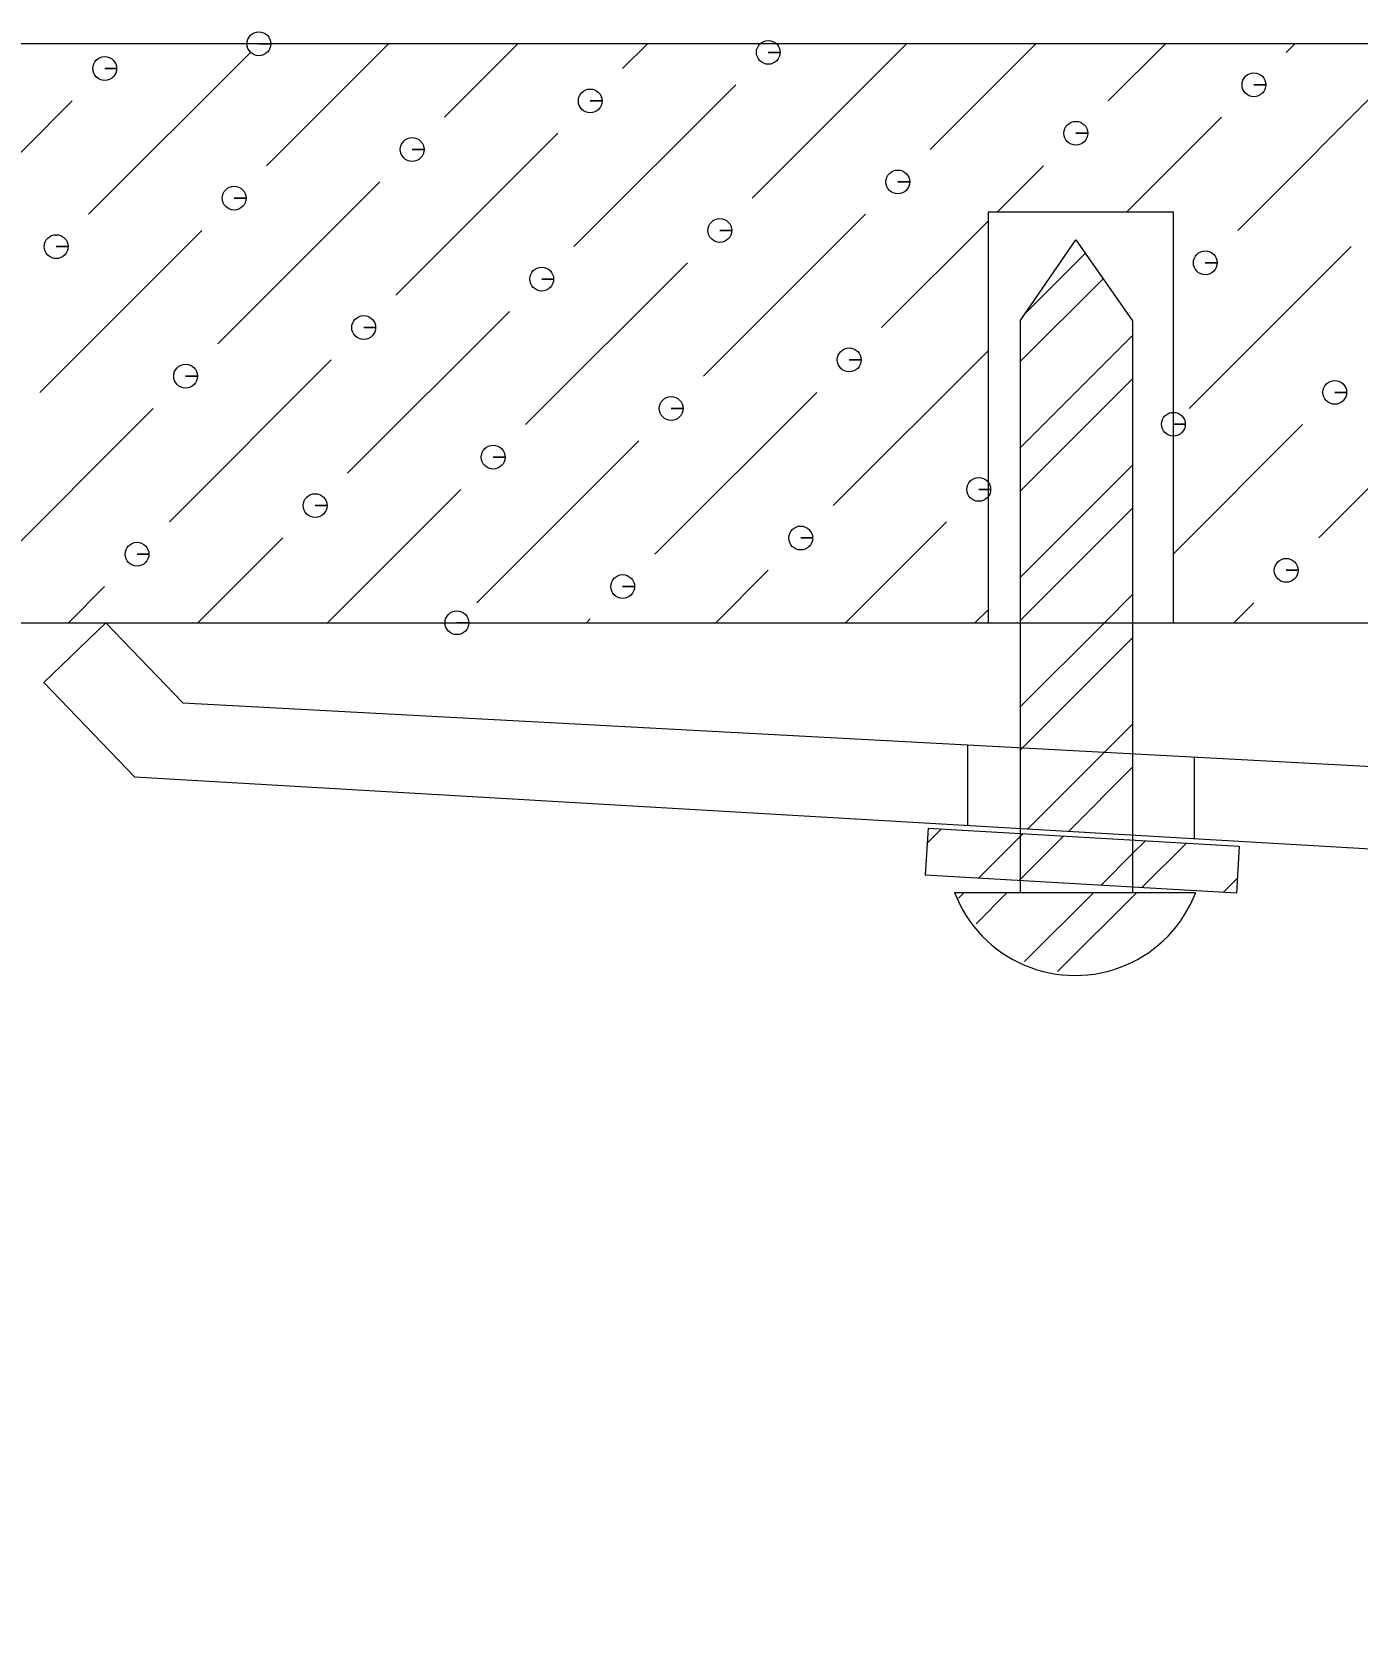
# Model space of a CAD drawing. Header units: millimetres. Extents: x 307 to 1784, y 295 to 1332.
# Drawn here: x 1266.12 to 1288.72, y 1139.13 to 1166.25 of the extents above; entities that cross this region are included whole.
import ezdxf

# ---------------------------------------------------------------- set-up
doc = ezdxf.new("R2010")
doc.units = ezdxf.units.MM
doc.layers.add('尺寸標注', color=1, linetype='Continuous', lineweight=30)
doc.layers.add('細實線', color=1, linetype='Continuous', lineweight=13)
doc.styles.add('DIM', font='txt.shx', dxfattribs={"width": 0.7, "bigfont": 'chineset.shx'})
doc.dimstyles.new('mm+in(开孔纸尺寸)', dxfattribs={"dimscale": 3, "dimtxt": 3.8, "dimasz": 2, "dimexe": 1.25, "dimexo": 0.625, "dimgap": 2, "dimtad": 1, "dimtxsty": 'DIM', "dimcen": 0, "dimclrd": 256, "dimclre": 256, "dimclrt": 3, "dimadec": 0, "dimazin": 0, "dimtfac": 1, "dimtmove": 0, "dimatfit": 1, "dimfxl": 1, "dimlwd": -1, "dimarcsym": 0})

# ---------------------------------------------------------------- blocks, each defined once
blk = doc.blocks.new('*D33')
at = {"layer": 'Defpoints', "color": 0}
for p in [(1081.682, 1162.618), (1006.489, 971.515), (1310.802, 971.515)]:
    blk.add_point(p, dxfattribs=at)
at = {"layer": '尺寸標注', "lineweight": -2}
for p, q in [((1079.807, 1162.618), (1002.739, 1162.618)), ((1308.927, 971.515), (1002.739, 971.515))]:
    blk.add_line(p, q, dxfattribs=at)
at = {"layer": '尺寸標注'}
blk.add_line((1006.489, 1156.618), (1006.489, 977.515), dxfattribs=at)
for points in [[(1007.489, 1156.618), (1005.489, 1156.618), (1006.489, 1162.618)], [(1005.489, 977.515), (1007.489, 977.515), (1006.489, 971.515)]]:
    blk.add_solid(points, dxfattribs=at)
at = {"layer": '尺寸標注', "color": 3, "insert": (993.839, 1067.067), "char_height": 11.4, "attachment_point": 5, "rotation": 90, "style": 'DIM'}
blk.add_mtext('191,1mm [7 1/2"]', dxfattribs=at)

msp = doc.modelspace()

# ---------------------------------------------------------------- linework, layer by layer
at = {"layer": '細實線', "lineweight": 9}
for points, knots in [([(1269.996, 1166.05), (1269.996, 1166.05), (1270.2, 1166.05), (1270.2, 1166.05), (1270.2, 1166.05), (1270.2, 1166.162), (1270.109, 1166.254), (1269.996, 1166.254), (1269.996, 1166.254), (1269.885, 1166.254), (1269.793, 1166.162), (1269.793, 1166.05), (1269.793, 1166.05), (1269.793, 1165.938), (1269.885, 1165.847), (1269.996, 1165.847), (1269.996, 1165.847), (1270.109, 1165.847), (1270.2, 1165.938), (1270.2, 1166.05), (1270.2, 1166.05), (1270.2, 1166.05), (1269.996, 1166.05), (1269.996, 1166.05)], [0, 0, 0, 0, 0.142857, 0.142857, 0.142857, 0.142857, 0.285714, 0.285714, 0.285714, 0.285714, 0.428571, 0.428571, 0.428571, 0.428571, 0.571429, 0.571429, 0.571429, 0.571429, 0.714286, 0.714286, 0.714286, 0.714286, 1, 1, 1, 1]), ([(1278.681, 1165.904), (1278.681, 1165.904), (1278.884, 1165.904), (1278.884, 1165.904), (1278.884, 1165.904), (1278.884, 1166.016), (1278.793, 1166.107), (1278.681, 1166.107), (1278.681, 1166.107), (1278.569, 1166.107), (1278.478, 1166.016), (1278.478, 1165.904), (1278.478, 1165.904), (1278.478, 1165.792), (1278.569, 1165.701), (1278.681, 1165.701), (1278.681, 1165.701), (1278.793, 1165.701), (1278.884, 1165.792), (1278.884, 1165.904), (1278.884, 1165.904), (1278.884, 1165.904), (1278.681, 1165.904), (1278.681, 1165.904)], [0, 0, 0, 0, 0.142857, 0.142857, 0.142857, 0.142857, 0.285714, 0.285714, 0.285714, 0.285714, 0.428571, 0.428571, 0.428571, 0.428571, 0.571429, 0.571429, 0.571429, 0.571429, 0.714286, 0.714286, 0.714286, 0.714286, 1, 1, 1, 1]), ([(1267.367, 1165.628), (1267.367, 1165.628), (1267.57, 1165.628), (1267.57, 1165.628), (1267.57, 1165.628), (1267.57, 1165.74), (1267.479, 1165.831), (1267.367, 1165.831), (1267.367, 1165.831), (1267.255, 1165.831), (1267.164, 1165.74), (1267.164, 1165.628), (1267.164, 1165.628), (1267.164, 1165.516), (1267.255, 1165.425), (1267.367, 1165.425), (1267.367, 1165.425), (1267.479, 1165.425), (1267.57, 1165.516), (1267.57, 1165.628), (1267.57, 1165.628), (1267.57, 1165.628), (1267.367, 1165.628), (1267.367, 1165.628)], [0, 0, 0, 0, 0.142857, 0.142857, 0.142857, 0.142857, 0.285714, 0.285714, 0.285714, 0.285714, 0.428571, 0.428571, 0.428571, 0.428571, 0.571429, 0.571429, 0.571429, 0.571429, 0.714286, 0.714286, 0.714286, 0.714286, 1, 1, 1, 1]), ([(1286.96, 1165.352), (1286.96, 1165.352), (1287.164, 1165.352), (1287.164, 1165.352), (1287.164, 1165.352), (1287.164, 1165.463), (1287.072, 1165.555), (1286.96, 1165.555), (1286.96, 1165.555), (1286.848, 1165.555), (1286.757, 1165.463), (1286.757, 1165.352), (1286.757, 1165.352), (1286.757, 1165.239), (1286.848, 1165.148), (1286.96, 1165.148), (1286.96, 1165.148), (1287.072, 1165.148), (1287.164, 1165.239), (1287.164, 1165.352), (1287.164, 1165.352), (1287.164, 1165.352), (1286.96, 1165.352), (1286.96, 1165.352)], [0, 0, 0, 0, 0.142857, 0.142857, 0.142857, 0.142857, 0.285714, 0.285714, 0.285714, 0.285714, 0.428571, 0.428571, 0.428571, 0.428571, 0.571429, 0.571429, 0.571429, 0.571429, 0.714286, 0.714286, 0.714286, 0.714286, 1, 1, 1, 1]), ([(1275.645, 1165.075), (1275.645, 1165.075), (1275.848, 1165.075), (1275.848, 1165.075), (1275.848, 1165.075), (1275.848, 1165.187), (1275.757, 1165.278), (1275.645, 1165.278), (1275.645, 1165.278), (1275.533, 1165.278), (1275.442, 1165.187), (1275.442, 1165.075), (1275.442, 1165.075), (1275.442, 1164.963), (1275.533, 1164.872), (1275.645, 1164.872), (1275.645, 1164.872), (1275.757, 1164.872), (1275.848, 1164.963), (1275.848, 1165.075), (1275.848, 1165.075), (1275.848, 1165.075), (1275.645, 1165.075), (1275.645, 1165.075)], [0, 0, 0, 0, 0.142857, 0.142857, 0.142857, 0.142857, 0.285714, 0.285714, 0.285714, 0.285714, 0.428571, 0.428571, 0.428571, 0.428571, 0.571429, 0.571429, 0.571429, 0.571429, 0.714286, 0.714286, 0.714286, 0.714286, 1, 1, 1, 1]), ([(1283.924, 1164.524), (1283.924, 1164.524), (1284.127, 1164.524), (1284.127, 1164.524), (1284.127, 1164.524), (1284.127, 1164.636), (1284.036, 1164.727), (1283.924, 1164.727), (1283.924, 1164.727), (1283.812, 1164.727), (1283.721, 1164.636), (1283.721, 1164.524), (1283.721, 1164.524), (1283.721, 1164.412), (1283.812, 1164.321), (1283.924, 1164.321), (1283.924, 1164.321), (1284.036, 1164.321), (1284.127, 1164.412), (1284.127, 1164.524), (1284.127, 1164.524), (1284.127, 1164.524), (1283.924, 1164.524), (1283.924, 1164.524)], [0, 0, 0, 0, 0.142857, 0.142857, 0.142857, 0.142857, 0.285714, 0.285714, 0.285714, 0.285714, 0.428571, 0.428571, 0.428571, 0.428571, 0.571429, 0.571429, 0.571429, 0.571429, 0.714286, 0.714286, 0.714286, 0.714286, 1, 1, 1, 1]), ([(1272.61, 1164.249), (1272.61, 1164.249), (1272.813, 1164.249), (1272.813, 1164.249), (1272.813, 1164.249), (1272.813, 1164.36), (1272.722, 1164.451), (1272.61, 1164.451), (1272.61, 1164.451), (1272.498, 1164.451), (1272.407, 1164.36), (1272.407, 1164.249), (1272.407, 1164.249), (1272.407, 1164.136), (1272.498, 1164.045), (1272.61, 1164.045), (1272.61, 1164.045), (1272.722, 1164.045), (1272.813, 1164.136), (1272.813, 1164.249), (1272.813, 1164.249), (1272.813, 1164.249), (1272.61, 1164.249), (1272.61, 1164.249)], [0, 0, 0, 0, 0.142857, 0.142857, 0.142857, 0.142857, 0.285714, 0.285714, 0.285714, 0.285714, 0.428571, 0.428571, 0.428571, 0.428571, 0.571429, 0.571429, 0.571429, 0.571429, 0.714286, 0.714286, 0.714286, 0.714286, 1, 1, 1, 1]), ([(1280.888, 1163.695), (1280.888, 1163.695), (1281.091, 1163.695), (1281.091, 1163.695), (1281.091, 1163.695), (1281.091, 1163.807), (1281, 1163.898), (1280.888, 1163.898), (1280.888, 1163.898), (1280.776, 1163.898), (1280.685, 1163.807), (1280.685, 1163.695), (1280.685, 1163.695), (1280.685, 1163.583), (1280.776, 1163.492), (1280.888, 1163.492), (1280.888, 1163.492), (1281, 1163.492), (1281.091, 1163.583), (1281.091, 1163.695), (1281.091, 1163.695), (1281.091, 1163.695), (1280.888, 1163.695), (1280.888, 1163.695)], [0, 0, 0, 0, 0.142857, 0.142857, 0.142857, 0.142857, 0.285714, 0.285714, 0.285714, 0.285714, 0.428571, 0.428571, 0.428571, 0.428571, 0.571429, 0.571429, 0.571429, 0.571429, 0.714286, 0.714286, 0.714286, 0.714286, 1, 1, 1, 1]), ([(1269.574, 1163.419), (1269.574, 1163.419), (1269.777, 1163.419), (1269.777, 1163.419), (1269.777, 1163.419), (1269.777, 1163.531), (1269.686, 1163.622), (1269.574, 1163.622), (1269.574, 1163.622), (1269.462, 1163.622), (1269.371, 1163.531), (1269.371, 1163.419), (1269.371, 1163.419), (1269.371, 1163.307), (1269.462, 1163.216), (1269.574, 1163.216), (1269.574, 1163.216), (1269.686, 1163.216), (1269.777, 1163.307), (1269.777, 1163.419), (1269.777, 1163.419), (1269.777, 1163.419), (1269.574, 1163.419), (1269.574, 1163.419)], [0, 0, 0, 0, 0.142857, 0.142857, 0.142857, 0.142857, 0.285714, 0.285714, 0.285714, 0.285714, 0.428571, 0.428571, 0.428571, 0.428571, 0.571429, 0.571429, 0.571429, 0.571429, 0.714286, 0.714286, 0.714286, 0.714286, 1, 1, 1, 1]), ([(1277.853, 1162.868), (1277.853, 1162.868), (1278.057, 1162.868), (1278.057, 1162.868), (1278.057, 1162.868), (1278.057, 1162.98), (1277.965, 1163.071), (1277.853, 1163.071), (1277.853, 1163.071), (1277.741, 1163.071), (1277.65, 1162.98), (1277.65, 1162.868), (1277.65, 1162.868), (1277.65, 1162.756), (1277.741, 1162.665), (1277.853, 1162.665), (1277.853, 1162.665), (1277.965, 1162.665), (1278.057, 1162.756), (1278.057, 1162.868), (1278.057, 1162.868), (1278.057, 1162.868), (1277.853, 1162.868), (1277.853, 1162.868)], [0, 0, 0, 0, 0.142857, 0.142857, 0.142857, 0.142857, 0.285714, 0.285714, 0.285714, 0.285714, 0.428571, 0.428571, 0.428571, 0.428571, 0.571429, 0.571429, 0.571429, 0.571429, 0.714286, 0.714286, 0.714286, 0.714286, 1, 1, 1, 1]), ([(1266.54, 1162.592), (1266.54, 1162.592), (1266.743, 1162.592), (1266.743, 1162.592), (1266.743, 1162.592), (1266.743, 1162.704), (1266.652, 1162.795), (1266.54, 1162.795), (1266.54, 1162.795), (1266.428, 1162.795), (1266.336, 1162.704), (1266.336, 1162.592), (1266.336, 1162.592), (1266.336, 1162.48), (1266.428, 1162.388), (1266.54, 1162.388), (1266.54, 1162.388), (1266.652, 1162.388), (1266.743, 1162.48), (1266.743, 1162.592), (1266.743, 1162.592), (1266.743, 1162.592), (1266.54, 1162.592), (1266.54, 1162.592)], [0, 0, 0, 0, 0.142857, 0.142857, 0.142857, 0.142857, 0.285714, 0.285714, 0.285714, 0.285714, 0.428571, 0.428571, 0.428571, 0.428571, 0.571429, 0.571429, 0.571429, 0.571429, 0.714286, 0.714286, 0.714286, 0.714286, 1, 1, 1, 1]), ([(1286.131, 1162.315), (1286.131, 1162.315), (1286.334, 1162.315), (1286.334, 1162.315), (1286.334, 1162.315), (1286.334, 1162.427), (1286.243, 1162.518), (1286.131, 1162.518), (1286.131, 1162.518), (1286.019, 1162.518), (1285.928, 1162.427), (1285.928, 1162.315), (1285.928, 1162.315), (1285.928, 1162.203), (1286.019, 1162.112), (1286.131, 1162.112), (1286.131, 1162.112), (1286.243, 1162.112), (1286.334, 1162.203), (1286.334, 1162.315), (1286.334, 1162.315), (1286.334, 1162.315), (1286.131, 1162.315), (1286.131, 1162.315)], [0, 0, 0, 0, 0.142857, 0.142857, 0.142857, 0.142857, 0.285714, 0.285714, 0.285714, 0.285714, 0.428571, 0.428571, 0.428571, 0.428571, 0.571429, 0.571429, 0.571429, 0.571429, 0.714286, 0.714286, 0.714286, 0.714286, 1, 1, 1, 1]), ([(1274.817, 1162.039), (1274.817, 1162.039), (1275.02, 1162.039), (1275.02, 1162.039), (1275.02, 1162.039), (1275.02, 1162.151), (1274.929, 1162.242), (1274.817, 1162.242), (1274.817, 1162.242), (1274.705, 1162.242), (1274.614, 1162.151), (1274.614, 1162.039), (1274.614, 1162.039), (1274.614, 1161.927), (1274.705, 1161.835), (1274.817, 1161.835), (1274.817, 1161.835), (1274.929, 1161.835), (1275.02, 1161.927), (1275.02, 1162.039), (1275.02, 1162.039), (1275.02, 1162.039), (1274.817, 1162.039), (1274.817, 1162.039)], [0, 0, 0, 0, 0.142857, 0.142857, 0.142857, 0.142857, 0.285714, 0.285714, 0.285714, 0.285714, 0.428571, 0.428571, 0.428571, 0.428571, 0.571429, 0.571429, 0.571429, 0.571429, 0.714286, 0.714286, 0.714286, 0.714286, 1, 1, 1, 1]), ([(1271.783, 1161.212), (1271.783, 1161.212), (1271.986, 1161.212), (1271.986, 1161.212), (1271.986, 1161.212), (1271.986, 1161.324), (1271.895, 1161.415), (1271.783, 1161.415), (1271.783, 1161.415), (1271.671, 1161.415), (1271.579, 1161.324), (1271.579, 1161.212), (1271.579, 1161.212), (1271.579, 1161.1), (1271.671, 1161.009), (1271.783, 1161.009), (1271.783, 1161.009), (1271.895, 1161.009), (1271.986, 1161.1), (1271.986, 1161.212), (1271.986, 1161.212), (1271.986, 1161.212), (1271.783, 1161.212), (1271.783, 1161.212)], [0, 0, 0, 0, 0.142857, 0.142857, 0.142857, 0.142857, 0.285714, 0.285714, 0.285714, 0.285714, 0.428571, 0.428571, 0.428571, 0.428571, 0.571429, 0.571429, 0.571429, 0.571429, 0.714286, 0.714286, 0.714286, 0.714286, 1, 1, 1, 1]), ([(1280.061, 1160.661), (1280.061, 1160.661), (1280.264, 1160.661), (1280.264, 1160.661), (1280.264, 1160.661), (1280.264, 1160.773), (1280.173, 1160.864), (1280.061, 1160.864), (1280.061, 1160.864), (1279.949, 1160.864), (1279.857, 1160.773), (1279.857, 1160.661), (1279.857, 1160.661), (1279.857, 1160.549), (1279.949, 1160.457), (1280.061, 1160.457), (1280.061, 1160.457), (1280.173, 1160.457), (1280.264, 1160.549), (1280.264, 1160.661), (1280.264, 1160.661), (1280.264, 1160.661), (1280.061, 1160.661), (1280.061, 1160.661)], [0, 0, 0, 0, 0.142857, 0.142857, 0.142857, 0.142857, 0.285714, 0.285714, 0.285714, 0.285714, 0.428571, 0.428571, 0.428571, 0.428571, 0.571429, 0.571429, 0.571429, 0.571429, 0.714286, 0.714286, 0.714286, 0.714286, 1, 1, 1, 1]), ([(1268.747, 1160.384), (1268.747, 1160.384), (1268.95, 1160.384), (1268.95, 1160.384), (1268.95, 1160.384), (1268.95, 1160.496), (1268.858, 1160.587), (1268.747, 1160.587), (1268.747, 1160.587), (1268.635, 1160.587), (1268.543, 1160.496), (1268.543, 1160.384), (1268.543, 1160.384), (1268.543, 1160.272), (1268.635, 1160.181), (1268.747, 1160.181), (1268.747, 1160.181), (1268.858, 1160.181), (1268.95, 1160.272), (1268.95, 1160.384), (1268.95, 1160.384), (1268.95, 1160.384), (1268.747, 1160.384), (1268.747, 1160.384)], [0, 0, 0, 0, 0.142857, 0.142857, 0.142857, 0.142857, 0.285714, 0.285714, 0.285714, 0.285714, 0.428571, 0.428571, 0.428571, 0.428571, 0.571429, 0.571429, 0.571429, 0.571429, 0.714286, 0.714286, 0.714286, 0.714286, 1, 1, 1, 1]), ([(1288.338, 1160.108), (1288.338, 1160.108), (1288.541, 1160.108), (1288.541, 1160.108), (1288.541, 1160.108), (1288.541, 1160.22), (1288.45, 1160.311), (1288.338, 1160.311), (1288.338, 1160.311), (1288.226, 1160.311), (1288.135, 1160.22), (1288.135, 1160.108), (1288.135, 1160.108), (1288.135, 1159.996), (1288.226, 1159.905), (1288.338, 1159.905), (1288.338, 1159.905), (1288.45, 1159.905), (1288.541, 1159.996), (1288.541, 1160.108), (1288.541, 1160.108), (1288.541, 1160.108), (1288.338, 1160.108), (1288.338, 1160.108)], [0, 0, 0, 0, 0.142857, 0.142857, 0.142857, 0.142857, 0.285714, 0.285714, 0.285714, 0.285714, 0.428571, 0.428571, 0.428571, 0.428571, 0.571429, 0.571429, 0.571429, 0.571429, 0.714286, 0.714286, 0.714286, 0.714286, 1, 1, 1, 1]), ([(1277.025, 1159.832), (1277.025, 1159.832), (1277.228, 1159.832), (1277.228, 1159.832), (1277.228, 1159.832), (1277.228, 1159.944), (1277.136, 1160.035), (1277.025, 1160.035), (1277.025, 1160.035), (1276.912, 1160.035), (1276.821, 1159.944), (1276.821, 1159.832), (1276.821, 1159.832), (1276.821, 1159.72), (1276.912, 1159.629), (1277.025, 1159.629), (1277.025, 1159.629), (1277.136, 1159.629), (1277.228, 1159.72), (1277.228, 1159.832), (1277.228, 1159.832), (1277.228, 1159.832), (1277.025, 1159.832), (1277.025, 1159.832)], [0, 0, 0, 0, 0.142857, 0.142857, 0.142857, 0.142857, 0.285714, 0.285714, 0.285714, 0.285714, 0.428571, 0.428571, 0.428571, 0.428571, 0.571429, 0.571429, 0.571429, 0.571429, 0.714286, 0.714286, 0.714286, 0.714286, 1, 1, 1, 1]), ([(1285.587, 1159.564), (1285.587, 1159.564), (1285.79, 1159.564), (1285.79, 1159.564), (1285.79, 1159.564), (1285.79, 1159.676), (1285.699, 1159.767), (1285.587, 1159.767), (1285.587, 1159.767), (1285.475, 1159.767), (1285.383, 1159.676), (1285.383, 1159.564), (1285.383, 1159.564), (1285.383, 1159.452), (1285.475, 1159.361), (1285.587, 1159.361), (1285.587, 1159.361), (1285.699, 1159.361), (1285.79, 1159.452), (1285.79, 1159.564), (1285.79, 1159.564), (1285.79, 1159.564), (1285.587, 1159.564), (1285.587, 1159.564)], [0, 0, 0, 0, 0.142857, 0.142857, 0.142857, 0.142857, 0.285714, 0.285714, 0.285714, 0.285714, 0.428571, 0.428571, 0.428571, 0.428571, 0.571429, 0.571429, 0.571429, 0.571429, 0.714286, 0.714286, 0.714286, 0.714286, 1, 1, 1, 1]), ([(1273.99, 1159.004), (1273.99, 1159.004), (1274.193, 1159.004), (1274.193, 1159.004), (1274.193, 1159.004), (1274.193, 1159.116), (1274.102, 1159.208), (1273.99, 1159.208), (1273.99, 1159.208), (1273.878, 1159.208), (1273.787, 1159.116), (1273.787, 1159.004), (1273.787, 1159.004), (1273.787, 1158.893), (1273.878, 1158.801), (1273.99, 1158.801), (1273.99, 1158.801), (1274.102, 1158.801), (1274.193, 1158.893), (1274.193, 1159.004), (1274.193, 1159.004), (1274.193, 1159.004), (1273.99, 1159.004), (1273.99, 1159.004)], [0, 0, 0, 0, 0.142857, 0.142857, 0.142857, 0.142857, 0.285714, 0.285714, 0.285714, 0.285714, 0.428571, 0.428571, 0.428571, 0.428571, 0.571429, 0.571429, 0.571429, 0.571429, 0.714286, 0.714286, 0.714286, 0.714286, 1, 1, 1, 1]), ([(1282.268, 1158.453), (1282.268, 1158.453), (1282.471, 1158.453), (1282.471, 1158.453), (1282.471, 1158.453), (1282.471, 1158.566), (1282.38, 1158.657), (1282.268, 1158.657), (1282.268, 1158.657), (1282.156, 1158.657), (1282.065, 1158.566), (1282.065, 1158.453), (1282.065, 1158.453), (1282.065, 1158.342), (1282.156, 1158.25), (1282.268, 1158.25), (1282.268, 1158.25), (1282.38, 1158.25), (1282.471, 1158.342), (1282.471, 1158.453), (1282.471, 1158.453), (1282.471, 1158.453), (1282.268, 1158.453), (1282.268, 1158.453)], [0, 0, 0, 0, 0.142857, 0.142857, 0.142857, 0.142857, 0.285714, 0.285714, 0.285714, 0.285714, 0.428571, 0.428571, 0.428571, 0.428571, 0.571429, 0.571429, 0.571429, 0.571429, 0.714286, 0.714286, 0.714286, 0.714286, 1, 1, 1, 1]), ([(1270.954, 1158.177), (1270.954, 1158.177), (1271.157, 1158.177), (1271.157, 1158.177), (1271.157, 1158.177), (1271.157, 1158.289), (1271.066, 1158.38), (1270.954, 1158.38), (1270.954, 1158.38), (1270.842, 1158.38), (1270.751, 1158.289), (1270.751, 1158.177), (1270.751, 1158.177), (1270.751, 1158.065), (1270.842, 1157.974), (1270.954, 1157.974), (1270.954, 1157.974), (1271.066, 1157.974), (1271.157, 1158.065), (1271.157, 1158.177), (1271.157, 1158.177), (1271.157, 1158.177), (1270.954, 1158.177), (1270.954, 1158.177)], [0, 0, 0, 0, 0.142857, 0.142857, 0.142857, 0.142857, 0.285714, 0.285714, 0.285714, 0.285714, 0.428571, 0.428571, 0.428571, 0.428571, 0.571429, 0.571429, 0.571429, 0.571429, 0.714286, 0.714286, 0.714286, 0.714286, 1, 1, 1, 1]), ([(1279.233, 1157.625), (1279.233, 1157.625), (1279.436, 1157.625), (1279.436, 1157.625), (1279.436, 1157.625), (1279.436, 1157.736), (1279.345, 1157.828), (1279.233, 1157.828), (1279.233, 1157.828), (1279.121, 1157.828), (1279.03, 1157.736), (1279.03, 1157.625), (1279.03, 1157.625), (1279.03, 1157.512), (1279.121, 1157.421), (1279.233, 1157.421), (1279.233, 1157.421), (1279.345, 1157.421), (1279.436, 1157.512), (1279.436, 1157.625), (1279.436, 1157.625), (1279.436, 1157.625), (1279.233, 1157.625), (1279.233, 1157.625)], [0, 0, 0, 0, 0.142857, 0.142857, 0.142857, 0.142857, 0.285714, 0.285714, 0.285714, 0.285714, 0.428571, 0.428571, 0.428571, 0.428571, 0.571429, 0.571429, 0.571429, 0.571429, 0.714286, 0.714286, 0.714286, 0.714286, 1, 1, 1, 1]), ([(1267.918, 1157.348), (1267.918, 1157.348), (1268.121, 1157.348), (1268.121, 1157.348), (1268.121, 1157.348), (1268.121, 1157.46), (1268.03, 1157.551), (1267.918, 1157.551), (1267.918, 1157.551), (1267.806, 1157.551), (1267.715, 1157.46), (1267.715, 1157.348), (1267.715, 1157.348), (1267.715, 1157.236), (1267.806, 1157.145), (1267.918, 1157.145), (1267.918, 1157.145), (1268.03, 1157.145), (1268.121, 1157.236), (1268.121, 1157.348), (1268.121, 1157.348), (1268.121, 1157.348), (1267.918, 1157.348), (1267.918, 1157.348)], [0, 0, 0, 0, 0.142857, 0.142857, 0.142857, 0.142857, 0.285714, 0.285714, 0.285714, 0.285714, 0.428571, 0.428571, 0.428571, 0.428571, 0.571429, 0.571429, 0.571429, 0.571429, 0.714286, 0.714286, 0.714286, 0.714286, 1, 1, 1, 1]), ([(1287.511, 1157.074), (1287.511, 1157.074), (1287.714, 1157.074), (1287.714, 1157.074), (1287.714, 1157.074), (1287.714, 1157.185), (1287.622, 1157.277), (1287.511, 1157.277), (1287.511, 1157.277), (1287.399, 1157.277), (1287.307, 1157.185), (1287.307, 1157.074), (1287.307, 1157.074), (1287.307, 1156.961), (1287.399, 1156.87), (1287.511, 1156.87), (1287.511, 1156.87), (1287.622, 1156.87), (1287.714, 1156.961), (1287.714, 1157.074), (1287.714, 1157.074), (1287.714, 1157.074), (1287.511, 1157.074), (1287.511, 1157.074)], [0, 0, 0, 0, 0.142857, 0.142857, 0.142857, 0.142857, 0.285714, 0.285714, 0.285714, 0.285714, 0.428571, 0.428571, 0.428571, 0.428571, 0.571429, 0.571429, 0.571429, 0.571429, 0.714286, 0.714286, 0.714286, 0.714286, 1, 1, 1, 1]), ([(1276.197, 1156.797), (1276.197, 1156.797), (1276.401, 1156.797), (1276.401, 1156.797), (1276.401, 1156.797), (1276.401, 1156.909), (1276.31, 1157), (1276.197, 1157), (1276.197, 1157), (1276.086, 1157), (1275.995, 1156.909), (1275.995, 1156.797), (1275.995, 1156.797), (1275.995, 1156.685), (1276.086, 1156.594), (1276.197, 1156.594), (1276.197, 1156.594), (1276.31, 1156.594), (1276.401, 1156.685), (1276.401, 1156.797), (1276.401, 1156.797), (1276.401, 1156.797), (1276.197, 1156.797), (1276.197, 1156.797)], [0, 0, 0, 0, 0.142857, 0.142857, 0.142857, 0.142857, 0.285714, 0.285714, 0.285714, 0.285714, 0.428571, 0.428571, 0.428571, 0.428571, 0.571429, 0.571429, 0.571429, 0.571429, 0.714286, 0.714286, 0.714286, 0.714286, 1, 1, 1, 1]), ([(1273.372, 1156.18), (1273.372, 1156.18), (1273.576, 1156.18), (1273.576, 1156.18), (1273.576, 1156.18), (1273.576, 1156.292), (1273.484, 1156.383), (1273.372, 1156.383), (1273.372, 1156.383), (1273.26, 1156.383), (1273.169, 1156.292), (1273.169, 1156.18), (1273.169, 1156.18), (1273.169, 1156.068), (1273.26, 1155.977), (1273.372, 1155.977), (1273.372, 1155.977), (1273.484, 1155.977), (1273.576, 1156.068), (1273.576, 1156.18), (1273.576, 1156.18), (1273.576, 1156.18), (1273.372, 1156.18), (1273.372, 1156.18)], [0, 0, 0, 0, 0.142857, 0.142857, 0.142857, 0.142857, 0.285714, 0.285714, 0.285714, 0.285714, 0.428571, 0.428571, 0.428571, 0.428571, 0.571429, 0.571429, 0.571429, 0.571429, 0.714286, 0.714286, 0.714286, 0.714286, 1, 1, 1, 1]), ([(1281.856, 1151.58), (1282.071, 1151.022), (1282.502, 1150.575), (1283.051, 1150.341), (1283.051, 1150.341), (1283.601, 1150.109), (1284.221, 1150.109), (1284.772, 1150.341), (1284.772, 1150.341), (1285.322, 1150.575), (1285.752, 1151.022), (1285.967, 1151.58)], [0, 0, 0, 0, 0.25, 0.25, 0.25, 0.25, 0.5, 0.5, 0.5, 0.5, 1, 1, 1, 1])]:
    msp.add_open_spline(points, degree=3, knots=knots, dxfattribs=at)
for points in [[(1303.418, 1166.05), (1303.418, 1166.05), (1264.026, 1166.05), (1264.026, 1166.05)], [(1270.126, 1163.971), (1270.126, 1163.971), (1272.205, 1166.05), (1272.205, 1166.05)], [(1273.162, 1164.799), (1273.162, 1164.799), (1274.412, 1166.05), (1274.412, 1166.05)], [(1276.197, 1165.628), (1276.197, 1165.628), (1276.62, 1166.05), (1276.62, 1166.05)], [(1278.404, 1163.419), (1278.404, 1163.419), (1281.034, 1166.05), (1281.034, 1166.05)], [(1281.44, 1164.249), (1281.44, 1164.249), (1283.243, 1166.05), (1283.243, 1166.05)], [(1284.475, 1165.075), (1284.475, 1165.075), (1285.45, 1166.05), (1285.45, 1166.05)], [(1287.511, 1165.904), (1287.511, 1165.904), (1287.657, 1166.05), (1287.657, 1166.05)], [(1267.09, 1163.144), (1267.09, 1163.144), (1269.85, 1165.904), (1269.85, 1165.904)], [(1286.684, 1162.868), (1286.684, 1162.868), (1289.442, 1165.628), (1289.442, 1165.628)], [(1275.368, 1162.592), (1275.368, 1162.592), (1278.128, 1165.352), (1278.128, 1165.352)], [(1265.19, 1163.451), (1265.19, 1163.451), (1266.814, 1165.075), (1266.814, 1165.075)], [(1284.79, 1163.182), (1284.79, 1163.182), (1286.407, 1164.799), (1286.407, 1164.799)], [(1272.333, 1161.764), (1272.333, 1161.764), (1275.093, 1164.524), (1275.093, 1164.524)], [(1282.583, 1163.182), (1282.583, 1163.182), (1283.371, 1163.971), (1283.371, 1163.971)], [(1269.297, 1160.935), (1269.297, 1160.935), (1272.057, 1163.695), (1272.057, 1163.695)], [(1277.577, 1160.384), (1277.577, 1160.384), (1280.337, 1163.144), (1280.337, 1163.144)], [(1280.613, 1161.212), (1280.613, 1161.212), (1282.427, 1163.026), (1282.427, 1163.026)], [(1285.59, 1163.182), (1285.59, 1163.182), (1282.429, 1163.182), (1282.429, 1163.182)], [(1282.429, 1163.182), (1282.429, 1163.182), (1282.429, 1156.18), (1282.429, 1156.18)], [(1285.59, 1156.18), (1285.59, 1156.18), (1285.59, 1163.182), (1285.59, 1163.182)], [(1266.263, 1160.108), (1266.263, 1160.108), (1269.021, 1162.868), (1269.021, 1162.868)], [(1282.973, 1161.329), (1282.973, 1161.329), (1283.921, 1162.707), (1283.921, 1162.707)], [(1283.046, 1161.438), (1283.046, 1161.438), (1284.083, 1162.475), (1284.083, 1162.475)], [(1283.921, 1162.707), (1283.921, 1162.707), (1284.892, 1161.329), (1284.892, 1161.329)], [(1285.855, 1159.832), (1285.855, 1159.832), (1288.615, 1162.592), (1288.615, 1162.592)], [(1274.541, 1159.557), (1274.541, 1159.557), (1277.301, 1162.315), (1277.301, 1162.315)], [(1282.97, 1160.627), (1282.97, 1160.627), (1284.387, 1162.042), (1284.387, 1162.042)], [(1271.506, 1158.728), (1271.506, 1158.728), (1274.266, 1161.488), (1274.266, 1161.488)], [(1282.973, 1161.329), (1282.973, 1161.329), (1282.973, 1151.58), (1282.973, 1151.58)], [(1284.892, 1161.329), (1284.892, 1161.329), (1284.892, 1151.58), (1284.892, 1151.58)], [(1279.784, 1158.177), (1279.784, 1158.177), (1282.427, 1160.818), (1282.427, 1160.818)], [(1282.97, 1159.154), (1282.97, 1159.154), (1284.891, 1161.075), (1284.891, 1161.075)], [(1268.47, 1157.901), (1268.47, 1157.901), (1271.23, 1160.661), (1271.23, 1160.661)], [(1282.97, 1158.419), (1282.97, 1158.419), (1284.891, 1160.339), (1284.891, 1160.339)], [(1288.064, 1157.625), (1288.064, 1157.625), (1290.822, 1160.384), (1290.822, 1160.384)], [(1276.748, 1157.348), (1276.748, 1157.348), (1279.509, 1160.108), (1279.509, 1160.108)], [(1265.436, 1157.074), (1265.436, 1157.074), (1268.194, 1159.832), (1268.194, 1159.832)], [(1285.587, 1157.356), (1285.587, 1157.356), (1287.787, 1159.557), (1287.787, 1159.557)], [(1273.713, 1156.521), (1273.713, 1156.521), (1276.473, 1159.281), (1276.473, 1159.281)], [(1282.97, 1156.947), (1282.97, 1156.947), (1284.891, 1158.868), (1284.891, 1158.868)], [(1271.165, 1156.18), (1271.165, 1156.18), (1273.437, 1158.453), (1273.437, 1158.453)], [(1282.97, 1156.21), (1282.97, 1156.21), (1284.891, 1158.132), (1284.891, 1158.132)], [(1279.995, 1156.18), (1279.995, 1156.18), (1281.717, 1157.901), (1281.717, 1157.901)], [(1268.956, 1156.18), (1268.956, 1156.18), (1270.403, 1157.625), (1270.403, 1157.625)], [(1277.786, 1156.18), (1277.786, 1156.18), (1278.68, 1157.074), (1278.68, 1157.074)], [(1266.749, 1156.18), (1266.749, 1156.18), (1267.366, 1156.797), (1267.366, 1156.797)], [(1284.41, 1156.178), (1284.41, 1156.178), (1284.891, 1156.659), (1284.891, 1156.659)], [(1286.617, 1156.18), (1286.617, 1156.18), (1286.96, 1156.521), (1286.96, 1156.521)], [(1275.579, 1156.18), (1275.579, 1156.18), (1275.644, 1156.244), (1275.644, 1156.244)], [(1282.203, 1156.18), (1282.203, 1156.18), (1282.427, 1156.402), (1282.427, 1156.402)], [(1264.769, 1156.18), (1264.769, 1156.18), (1305.066, 1156.18), (1305.066, 1156.18)], [(1267.388, 1156.18), (1267.388, 1156.18), (1266.329, 1155.16), (1266.329, 1155.16)], [(1268.701, 1154.816), (1268.701, 1154.816), (1267.388, 1156.18), (1267.388, 1156.18)], [(1282.971, 1154.739), (1282.971, 1154.739), (1284.412, 1156.18), (1284.412, 1156.18)], [(1283.017, 1154.049), (1283.017, 1154.049), (1284.891, 1155.925), (1284.891, 1155.925)], [(1266.329, 1155.16), (1266.329, 1155.16), (1267.881, 1153.548), (1267.881, 1153.548)], [(1268.701, 1154.816), (1268.701, 1154.816), (1299.699, 1153.155), (1299.699, 1153.155)], [(1284.413, 1153.974), (1284.413, 1153.974), (1284.891, 1154.452), (1284.891, 1154.452)], [(1282.079, 1154.099), (1282.079, 1154.099), (1282.079, 1152.722), (1282.079, 1152.722)], [(1282.971, 1154.005), (1282.971, 1154.005), (1283.017, 1154.049), (1283.017, 1154.049)], [(1283.102, 1152.663), (1283.102, 1152.663), (1284.413, 1153.974), (1284.413, 1153.974)], [(1285.941, 1153.892), (1285.941, 1153.892), (1285.941, 1152.498), (1285.941, 1152.498)], [(1300.36, 1151.658), (1300.36, 1151.658), (1267.88, 1153.548), (1267.88, 1153.548)], [(1283.797, 1152.621), (1283.797, 1152.621), (1284.891, 1153.717), (1284.891, 1153.717)], [(1281.405, 1152.68), (1281.405, 1152.68), (1281.357, 1151.877), (1281.357, 1151.877)], [(1281.405, 1152.68), (1281.405, 1152.68), (1286.71, 1152.371), (1286.71, 1152.371)], [(1281.39, 1152.422), (1281.39, 1152.422), (1281.634, 1152.667), (1281.634, 1152.667)], [(1282.265, 1151.825), (1282.265, 1151.825), (1282.971, 1152.532), (1282.971, 1152.532)], [(1282.971, 1152.532), (1282.971, 1152.532), (1283.025, 1152.586), (1283.025, 1152.586)], [(1282.971, 1151.796), (1282.971, 1151.796), (1283.721, 1152.546), (1283.721, 1152.546)], [(1284.892, 1152.246), (1284.892, 1152.246), (1285.11, 1152.464), (1285.11, 1152.464)], [(1285.047, 1151.665), (1285.047, 1151.665), (1285.808, 1152.425), (1285.808, 1152.425)], [(1284.35, 1151.703), (1284.35, 1151.703), (1284.891, 1152.244), (1284.891, 1152.244)], [(1286.71, 1152.371), (1286.71, 1152.371), (1286.663, 1151.568), (1286.663, 1151.568)], [(1286.663, 1151.568), (1286.663, 1151.568), (1281.357, 1151.877), (1281.357, 1151.877)], [(1282.96, 1151.785), (1282.96, 1151.785), (1282.971, 1151.798), (1282.971, 1151.798)], [(1286.437, 1151.583), (1286.437, 1151.583), (1286.677, 1151.823), (1286.677, 1151.823)], [(1281.855, 1151.58), (1281.855, 1151.58), (1285.965, 1151.58), (1285.965, 1151.58)], [(1281.921, 1151.484), (1281.921, 1151.484), (1282.019, 1151.582), (1282.019, 1151.582)], [(1282.224, 1151.05), (1282.224, 1151.05), (1282.755, 1151.582), (1282.755, 1151.582)], [(1283.051, 1150.406), (1283.051, 1150.406), (1284.228, 1151.582), (1284.228, 1151.582)], [(1283.613, 1150.232), (1283.613, 1150.232), (1284.964, 1151.582), (1284.964, 1151.582)]]:
    msp.add_open_spline(points, degree=3, dxfattribs=at)

# ---------------------------------------------------------------- dimensions: what is measured, and where the dimension line sits
at = {"layer": '尺寸標注'}
dim = msp.add_linear_dim(base=(1006.489, 971.515), p1=(1081.682, 1162.618), p2=(1310.802, 971.515), angle=90, dimstyle='mm+in(开孔纸尺寸)', override={"dimpost": 'mm', "dimtofl": 0}, dxfattribs=at)
dim.commit()
dim.dimension.update_dxf_attribs({"geometry": '*D33', "text_midpoint": (1006.489, 1067.067), "dimtype": 160})

doc.saveas('drawing.dxf')
